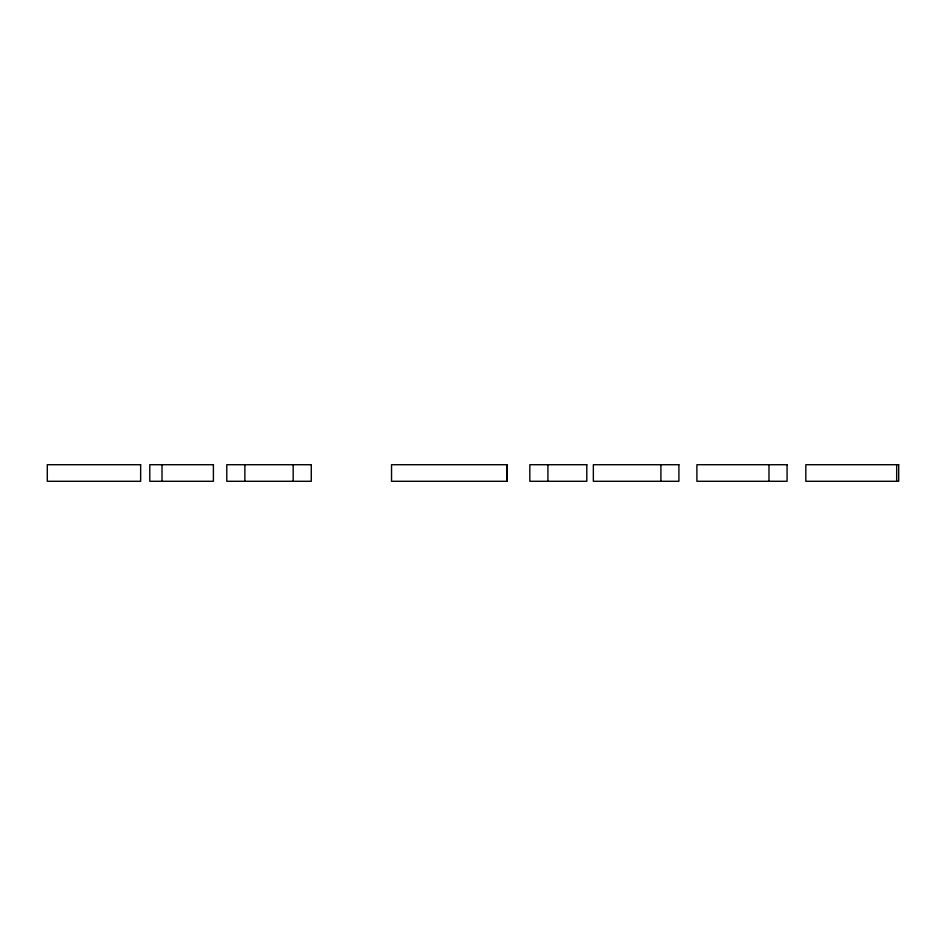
<?xml version="1.0" encoding="UTF-8"?>
<svg xmlns="http://www.w3.org/2000/svg" width="946" height="946" viewBox="0 0 946 946"><rect width="100%" height="100%" fill="white"/><g stroke="black" fill="none" stroke-linecap="round" stroke-linejoin="round"><path stroke-width="1.42" d="M896.678 464.711L896.678 481.289M768.98 464.711L768.98 481.289M660.899 464.711L660.899 481.289M547.923 464.711L547.923 481.289M506.725 464.711L506.725 481.289M293.177 464.711L293.177 481.289M244.872 464.711L244.872 481.289M162.014 464.711L162.014 481.289M140.647 464.711L47.3 464.711L47.3 481.289L140.647 481.289L140.647 464.711M213.406 464.711L149.787 464.711L149.787 481.289L213.406 481.289L213.406 464.711M311.269 464.711L226.78 464.711L226.78 481.289L311.269 481.289L311.269 464.711M507.304 464.711L391.538 464.711L391.538 481.289L507.304 481.289L507.304 464.711M586.804 464.711L529.831 464.711L529.831 481.289L586.804 481.289L586.804 464.711M678.897 464.711L593.343 464.711L593.343 481.289L678.897 481.289L678.897 464.711M787.072 464.711L696.895 464.711L696.895 481.289L787.072 481.289L787.072 464.711M898.7 464.711L805.826 464.711L805.826 481.289L898.7 481.289L898.7 464.711"/></g></svg>
